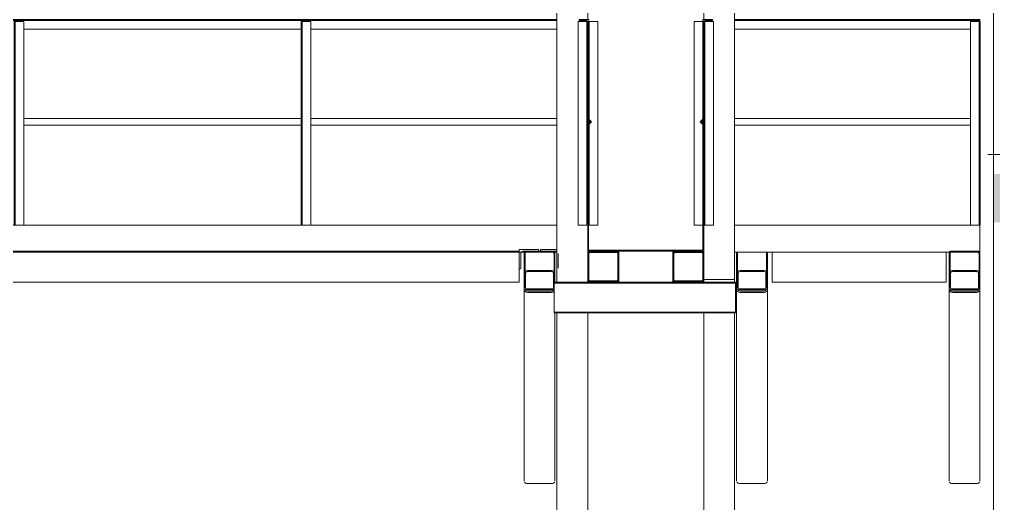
# Model space of a CAD drawing. Header units: millimetres. Extents: x 51154 to 151340, y -24069 to 30962.
# Drawn here: x 99140 to 104182, y 14993 to 17500 of the extents above; entities that cross this region are included whole.
import ezdxf

# ---------------------------------------------------------------- set-up
doc = ezdxf.new("R2010")
doc.units = ezdxf.units.MM
for name, color, linetype, lineweight in [('Балясины', 7, 'Continuous', 9), ('Балясины-1', 7, 'Continuous', 18), ('Высотные отметки', 7, 'Continuous', 9), ('Каркас несущий', 7, 'Continuous', 9), ('Каркас несущий-1', 7, 'Continuous', 25), ('Ограждение', 7, 'Continuous', 9), ('Перекрытия', 7, 'Continuous', 9), ('Поручни', 7, 'Continuous', 9), ('Стены', 7, 'Continuous', 9), ('Структура _1_', 7, 'Continuous', 18), ('Штриховка разреза-2', 7, 'Continuous', 9)]:
    doc.layers.add(name, color=color, linetype=linetype, lineweight=lineweight)

# ---------------------------------------------------------------- blocks, each defined once
blk = doc.blocks.new('Швеллеры стальные гнутые равнополочные  ГОСТ 8278-83_Гн_ - Гн160x80x5-608658-Разрез 1-1')
at = {"layer": 'Каркас несущий'}
for p, q in [((101921.6, 16300), (101921.6, 16140)), ((101921.6, 16140), (101921.6, 16300)), ((102081.6, 16140), (102081.6, 16300)), ((102081.6, 16300), (102081.6, 16140)), ((101921.6, 15980), (101921.6, 14500)), ((101921.6, 14500), (101921.6, 15980)), ((102081.6, 14500), (102081.6, 15980)), ((102081.6, 15980), (102081.6, 14500))]:
    blk.add_line(p, q, dxfattribs=at)
blk = doc.blocks.new('Швеллеры стальные гнутые равнополочные  ГОСТ 8278-83_Гн_ - Гн160x80x5-608659-Разрез 1-1')
at = {"layer": 'Каркас несущий'}
for p, q in [((102681.6, 16300), (102681.6, 16140)), ((102681.6, 16140), (102681.6, 16300)), ((102841.6, 16140), (102841.6, 16300)), ((102841.6, 16300), (102841.6, 16140)), ((102681.6, 15980), (102681.6, 14500)), ((102681.6, 14500), (102681.6, 15980)), ((102841.6, 14500), (102841.6, 15980)), ((102841.6, 15980), (102841.6, 14500))]:
    blk.add_line(p, q, dxfattribs=at)
blk = doc.blocks.new('Швеллеры стальные гнутые равнополочные  ГОСТ 8278-83_Гн_ - Гн200x80x5-V11-Разрез 1-1')
at = {"layer": 'Каркас несущий'}
for p, q in [((82151.6, 10493), (82151.6, 10307)), ((82156.6, 10312), (82156.6, 10488)), ((82231.6, 10500), (82158.6, 10500)), ((82163.6, 10495), (82231.6, 10495)), ((82231.6, 10495), (82231.6, 10500)), ((82158.6, 10300), (82231.6, 10300)), ((82231.6, 10305), (82163.6, 10305)), ((82231.6, 10300), (82231.6, 10305))]:
    blk.add_line(p, q, dxfattribs=at)
for centre, start, end in [((82158.6, 10493), 90, 180), ((82163.6, 10488), 90, 180), ((82158.6, 10307), 180, 270), ((82163.6, 10312), 180, 270)]:
    blk.add_arc(centre, 7, start, end, dxfattribs=at)
blk = doc.blocks.new('Швеллеры стальные гнутые равнополочные  ГОСТ 8278-83_Гн_ - Гн200x80x5-565226-Разрез 1-1')
at = {"layer": 'Каркас несущий'}
for p, q in [((82231.6, 10500), (82231.6, 10495)), ((82304.6, 10500), (82231.6, 10500)), ((82231.6, 10495), (82299.6, 10495)), ((82306.6, 10488), (82306.6, 10312)), ((82311.6, 10307), (82311.6, 10493)), ((82299.6, 10305), (82231.6, 10305)), ((82231.6, 10305), (82231.6, 10300)), ((82231.6, 10300), (82304.6, 10300))]:
    blk.add_line(p, q, dxfattribs=at)
for centre, start, end in [((82299.6, 10488), 0, 90), ((82304.6, 10493), 0, 90), ((82299.6, 10312), 270, 0), ((82304.6, 10307), 270, 0)]:
    blk.add_arc(centre, 7, start, end, dxfattribs=at)
blk = doc.blocks.new('Профили стальные гнутые замкнутые сварные квадратные ГОСТ  30245-2003 - 160x160x8-V25-Разрез 1-1')
at = {"layer": 'Каркас несущий'}
for p, q in [((92101.6, 13187.3), (92101.6, 13099.6)), ((92109.6, 13106.7), (92109.6, 13187.3)), ((92243.6, 13200), (92119.6, 13200)), ((92119.6, 13194.3), (92243.6, 13194.3)), ((92253.6, 13187.3), (92253.6, 13106.7)), ((92261.6, 13099.6), (92261.6, 13187.3)), ((92101.6, 13099.6), (92101.6, 12109.6)), ((92243.6, 13092.5), (92119.6, 13092.5)), ((92119.6, 13086.9), (92243.6, 13086.9)), ((92261.6, 12109.6), (92261.6, 13099.6)), ((92243.6, 12096.9), (92119.6, 12096.9))]:
    blk.add_line(p, q, dxfattribs=at)
for centre, major_axis, start_param, end_param in [((92119.6, 13187.3), (18, 0), 1.570796, 2.356194), ((92119.6, 13187.3), (10, 0), 1.570796, 3.141593), ((92243.6, 13187.3), (18, 0), 0.785398, 1.570796), ((92243.6, 13187.3), (10, 0), 0, 1.570796), ((92119.6, 13099.6), (18, 0), 3.141593, 4.712389), ((92119.6, 13099.6), (10, 0), 3.141593, 4.712389), ((92243.6, 13099.6), (10, 0), 4.712389, 6.283185), ((92243.6, 13099.6), (18, 0), 4.712389, 6.283185), ((92119.6, 12109.6), (18, 0), 3.549774, 4.712389), ((92243.6, 12109.6), (18, 0), 4.712389, 5.875004)]:
    blk.add_ellipse(centre, major_axis=major_axis, ratio=0.707107, start_param=start_param, end_param=end_param, dxfattribs=at)
blk = doc.blocks.new('Швеллеры стальные гнутые равнополочные  ГОСТ 8278-83_Гн_ - Гн160x80x5-598403-Разрез 1-1')
at = {"layer": 'Каркас несущий'}
for p, q in [((103036.6, 16147), (103036.6, 16293)), ((103036.6, 16292.9), (103036.6, 16288)), ((103936.6, 16293), (103936.6, 16147)), ((103936.6, 16288), (103936.6, 16292.9)), ((103036.6, 16152), (103036.6, 16147.1)), ((103036.6, 16140), (103036.6, 16147)), ((103036.6, 16140), (103936.6, 16140)), ((103936.6, 16140), (103036.6, 16140)), ((103936.6, 16147.1), (103936.6, 16152)), ((103936.6, 16147), (103936.6, 16140))]:
    blk.add_line(p, q, dxfattribs=at)
blk = doc.blocks.new('Ограждение - 50х5-V15-Разрез 1-1')
at = {"layer": 'Балясины'}
for p, q in [((100551.7, 11690.2), (100548.5, 11690.2)), ((100548.5, 11690.2), (100548.5, 10635)), ((100553.5, 11690.2), (100551.7, 11690.2)), ((100553.5, 11690.2), (100553.5, 10635)), ((100559, 11690.2), (100553.5, 11690.2)), ((100596.7, 11690.2), (100559, 11690.2)), ((100598.5, 11690.2), (100596.7, 11690.2)), ((100598.5, 11690.2), (100598.5, 10635)), ((100598.5, 11690.2), (100598.5, 10635)), ((100548.5, 10635), (100551.7, 10635)), ((100551.7, 10635), (100553.5, 10635)), ((100553.5, 10635), (100559, 10635)), ((100559, 10635), (100596.7, 10635)), ((100596.7, 10635), (100598.5, 10635))]:
    blk.add_line(p, q, dxfattribs=at)
blk = doc.blocks.new('Ограждение - 50х5-V30-Разрез 1-1')
at = {"layer": 'Балясины'}
for p, q in [((102083.1, 17451.6), (102083.1, 16987.5)), ((102088.1, 17490.2), (102087.2, 17490.2)), ((102088.1, 17490.2), (102088.1, 16982.5)), ((102093.6, 17490.2), (102088.1, 17490.2)), ((102131.3, 17490.2), (102093.6, 17490.2)), ((102133.1, 17490.2), (102131.3, 17490.2)), ((102133.1, 17490.2), (102133.1, 16435)), ((102133.1, 17490.2), (102133.1, 16435)), ((102083.1, 16983.2), (102083.1, 16956.4)), ((102083.1, 16952.1), (102083.1, 16435)), ((102088.1, 16978.2), (102088.1, 16961.4)), ((102088.1, 16957.1), (102088.1, 16435)), ((102083.1, 16435), (102086.3, 16435)), ((102086.3, 16435), (102088.1, 16435)), ((102088.1, 16435), (102093.6, 16435)), ((102093.6, 16435), (102131.3, 16435)), ((102131.3, 16435), (102133.1, 16435))]:
    blk.add_line(p, q, dxfattribs=at)
blk = doc.blocks.new('Ограждение - Ограждение-593931-Разрез 1-1')
at = {"layer": 'Поручни'}
for p, q in [((82771.6, 17500.1), (101921.6, 17500.1)), ((82786.6, 17495.1), (101921.6, 17495.1)), ((99160.3, 17450.1), (100597.6, 17450.1)), ((99160.3, 17450.1), (100597.6, 17450.1)), ((100645.8, 17450.1), (101922.1, 17450.1)), ((100645.8, 17450.1), (101922.1, 17450.1)), ((99160.3, 16987.5), (100597.6, 16987.5)), ((99160.3, 16952.1), (100597.6, 16952.1)), ((100600.8, 16987.5), (100604.2, 16987.5)), ((100600.8, 16952.1), (100604.2, 16952.1)), ((100645.8, 16987.5), (101921.9, 16987.5)), ((100645.8, 16952.1), (101921.9, 16952.1)), ((102083.1, 16983.2), (102083.1, 16972.3)), ((102083.1, 16967.3), (102083.1, 16956.4)), ((82771.6, 16435), (101921.8, 16435)), ((98560.8, 16295), (101921.6, 16295))]:
    blk.add_line(p, q, dxfattribs=at)
for name, p in [('Ограждение - 50х5-V15-Разрез 1-1', (-1436.4, 5800)), ('Ограждение - 50х5-V15-Разрез 1-1', (49.1, 5800)), ('Ограждение - 50х5-V30-Разрез 1-1', (0, 0))]:
    blk.add_blockref(name, p)
blk = doc.blocks.new('Швеллеры стальные гнутые равнополочные  ГОСТ 8278-83_Гн_ - Гн160x80x5-597878-Разрез 1-1')
at = {"layer": 'Каркас несущий'}
for p, q in [((101726.6, 16300), (98591.6, 16300)), ((98591.6, 16147), (98591.6, 16293)), ((98591.6, 16292.9), (98591.6, 16288)), ((101726.6, 16293), (101726.6, 16147)), ((101726.6, 16288), (101726.6, 16292.9)), ((98591.6, 16152), (98591.6, 16147.1)), ((98591.6, 16140), (98591.6, 16147)), ((98591.6, 16140), (101726.6, 16140)), ((101726.6, 16140), (98591.6, 16140)), ((101726.6, 16147.1), (101726.6, 16152)), ((101726.6, 16147), (101726.6, 16140))]:
    blk.add_line(p, q, dxfattribs=at)
blk = doc.blocks.new('Ограждение - 50х5-V13-Разрез 1-1')
at = {"layer": 'Балясины'}
blk.add_line((102681.6, 11690.2), (102681.6, 10635), dxfattribs=at)
blk = doc.blocks.new('Ограждение - 50х5-V33-Разрез 1-1')
at = {"layer": 'Балясины-1'}
for p, q in [((102081.6, 17490.2), (102076.6, 17490.2)), ((102076.6, 17490.2), (102076.6, 16435)), ((102081.6, 16435), (102081.6, 17490.2)), ((102076.6, 16435), (102081.6, 16435))]:
    blk.add_line(p, q, dxfattribs=at)
blk = doc.blocks.new('Ограждение - 50х5-6021116-Разрез 1-1')
at = {"layer": 'Балясины'}
for p, q in [((74031.6, 9590.2), (74081.6, 9590.2)), ((74031.6, 9590.2), (74031.6, 8535)), ((74081.6, 9590.2), (74081.6, 8535)), ((74081.6, 8535), (74031.6, 8535))]:
    blk.add_line(p, q, dxfattribs=at)
blk = doc.blocks.new('Ограждение - Ограждение-594142-Разрез 1-1')
at = {"layer": 'Поручни'}
for p, q in [((102087.1, 17500.1), (102037.1, 17500.1)), ((102037.1, 17500.1), (102037.1, 17496.9)), ((102087.1, 17450.1), (102087.1, 17500.1)), ((102038.9, 17495.1), (102076.6, 17495.1)), ((102082.1, 17489.6), (102082.1, 17451.9)), ((102083.9, 17450.1), (102087.1, 17450.1)), ((102083.1, 16987.5), (102081.8, 16986.2)), ((102081.8, 16984.5), (102094.1, 16972.3)), ((102094.1, 16967.3), (102081.8, 16955.1)), ((102081.8, 16953.4), (102083.1, 16952.1)), ((102100.8, 16969.8), (102083.1, 16987.5)), ((102083.1, 16952.1), (102100.8, 16969.8)), ((102085.6, 16435), (102081.6, 16435)), ((102081.6, 16435), (102081.6, 16295)), ((102085.6, 16295), (102085.6, 16435)), ((102081.6, 16295), (102085.6, 16295))]:
    blk.add_line(p, q, dxfattribs=at)
for centre, radius, start, end in [((102038.9, 17496.9), 1.8, 180, 270), ((102076.6, 17489.6), 5.5, 0, 90), ((102083.9, 17451.9), 1.8, 180, 270), ((102082.7, 16985.4), 1.2, 135, 225), ((102082.7, 16954.2), 1.2, 135, 225), ((102091.6, 16969.8), 3.5, 315, 45)]:
    blk.add_arc(centre, radius, start, end, dxfattribs=at)
for name, p in [('Ограждение - 50х5-6021116-Разрез 1-1', (28000, 7900)), ('Ограждение - 50х5-6021116-Разрез 1-1', (28000, 7900)), ('Ограждение - 50х5-V33-Разрез 1-1', (0, 0))]:
    blk.add_blockref(name, p)
at = {"extrusion": (0, 0, -1), "zscale": -1}
blk.add_blockref('Ограждение - 50х5-V13-Разрез 1-1', (-204763.2, 5800), dxfattribs=at)
blk.add_blockref('Ограждение - 50х5-V13-Разрез 1-1', (-204763.2, 5800), dxfattribs=at)
blk.add_blockref('Ограждение - 50х5-V13-Разрез 1-1', (-204763.2, 5800), dxfattribs=at)
blk.add_blockref('Ограждение - 50х5-V13-Разрез 1-1', (-204763.2, 5800), dxfattribs=at)
blk.add_blockref('Ограждение - 50х5-V13-Разрез 1-1', (-204763.2, 5800), dxfattribs=at)
blk.add_blockref('Ограждение - 50х5-V13-Разрез 1-1', (-204763.2, 5800), dxfattribs=at)
blk.add_blockref('Ограждение - 50х5-V13-Разрез 1-1', (-204763.2, 5800), dxfattribs=at)
blk = doc.blocks.new('Швеллеры стальные гнутые равнополочные  ГОСТ 8278-83_Гн_ - Гн200x80x5-589179-Разрез 1-1')
at = {"layer": 'Каркас несущий'}
for p, q in [((101681.6, 13293), (101681.6, 13107)), ((101686.6, 13112), (101686.6, 13288)), ((101761.6, 13300), (101688.6, 13300)), ((101693.6, 13295), (101761.6, 13295)), ((101761.6, 13295), (101761.6, 13300)), ((101688.6, 13100), (101761.6, 13100)), ((101761.6, 13105), (101693.6, 13105)), ((101761.6, 13100), (101761.6, 13105))]:
    blk.add_line(p, q, dxfattribs=at)
for centre, start, end in [((101688.6, 13293), 90, 180), ((101693.6, 13288), 90, 180), ((101693.6, 13112), 180, 270), ((101688.6, 13107), 180, 270)]:
    blk.add_arc(centre, 7, start, end, dxfattribs=at)
blk = doc.blocks.new('Швеллеры стальные гнутые равнополочные  ГОСТ 8278-83_Гн_ - Гн200x80x5-V35-Разрез 1-1')
at = {"layer": 'Каркас несущий'}
for p, q in [((101831.6, 16300), (101831.6, 16295)), ((101904.6, 16300), (101831.6, 16300)), ((101831.6, 16295), (101899.6, 16295)), ((101906.6, 16288), (101906.6, 16112)), ((101911.6, 16140), (101911.6, 16293)), ((101899.6, 16105), (101831.6, 16105)), ((101831.6, 16105), (101831.6, 16100)), ((101831.6, 16100), (101904.6, 16100))]:
    blk.add_line(p, q, dxfattribs=at)
for centre, start, end in [((101899.6, 16288), 0, 90), ((101904.6, 16293), 0, 90), ((101899.6, 16112), 270, 0)]:
    blk.add_arc(centre, 7, start, end, dxfattribs=at)
blk = doc.blocks.new('Профили стальные гнутые замкнутые сварные квадратные ГОСТ  30245-2003 - 160x160x8-V36-Разрез 1-1')
at = {"layer": 'Каркас несущий'}
for p, q in [((101751.6, 16187.3), (101751.6, 16099.6)), ((101759.6, 16106.7), (101759.6, 16187.3)), ((101893.6, 16200), (101769.6, 16200)), ((101769.6, 16194.3), (101893.6, 16194.3)), ((101903.6, 16187.3), (101903.6, 16106.7)), ((101911.6, 16140), (101911.6, 16187.3)), ((101751.6, 16099.6), (101751.6, 15109.6)), ((101893.6, 16092.5), (101769.6, 16092.5)), ((101769.6, 16086.9), (101893.6, 16086.9)), ((101911.6, 15109.6), (101911.6, 15980)), ((101893.6, 15096.9), (101769.6, 15096.9))]:
    blk.add_line(p, q, dxfattribs=at)
for centre, major_axis, start_param, end_param in [((101769.6, 16187.3), (18, 0), 1.570796, 2.356194), ((101769.6, 16187.3), (10, 0), 1.570796, 3.141593), ((101893.6, 16187.3), (18, 0), 0.785398, 1.570796), ((101893.6, 16187.3), (10, 0), 0, 1.570796), ((101769.6, 16099.6), (18, 0), 3.141593, 4.712389), ((101769.6, 16099.6), (10, 0), 3.141593, 4.712389), ((101893.6, 16099.6), (10, 0), 4.712389, 6.283185), ((101893.6, 16099.6), (18, 0), 4.712389, 5.497787), ((101769.6, 15109.6), (18, 0), 3.549774, 4.712389), ((101893.6, 15109.6), (18, 0), 4.712389, 5.875004)]:
    blk.add_ellipse(centre, major_axis=major_axis, ratio=0.707107, start_param=start_param, end_param=end_param, dxfattribs=at)
blk = doc.blocks.new('Уголки стальные горячекатанные равнополочные ГОСТ 8509-93 - L100x8-V12-Разрез 1-1')
at = {"layer": 'Каркас несущий'}
for p, q in [((86026.6, 10508), (85926.6, 10508)), ((85926.6, 10508), (85926.6, 10408)), ((85934.6, 10412), (85934.6, 10488)), ((85946.6, 10500), (86022.6, 10500)), ((86026.6, 10504), (86026.6, 10508)), ((85926.6, 10408), (85930.6, 10408))]:
    blk.add_line(p, q, dxfattribs=at)
for centre, radius, start, end in [((85946.6, 10488), 12, 90, 180), ((86022.6, 10504), 4, 270, 0), ((85930.6, 10412), 4, 270, 0)]:
    blk.add_arc(centre, radius, start, end, dxfattribs=at)
blk = doc.blocks.new('Уголки стальные горячекатанные равнополочные ГОСТ 8509-93 - L100x8-V37-Разрез 1-1')
at = {"layer": 'Каркас несущий'}
for p, q in [((101921.7, 16308), (101836.6, 16308)), ((101836.6, 16308), (101836.6, 16304)), ((101840.6, 16300), (101916.6, 16300)), ((101928.6, 16288), (101928.6, 16212))]:
    blk.add_line(p, q, dxfattribs=at)
for centre, radius, start, end in [((101840.6, 16304), 4, 180, 270), ((101916.6, 16288), 12, 63.4835, 90)]:
    blk.add_arc(centre, radius, start, end, dxfattribs=at)
blk = doc.blocks.new('Швеллеры стальные гнутые равнополочные  ГОСТ 8278-83_Гн_ - Гн200x80x5-598550-Разрез 1-1')
at = {"layer": 'Каркас несущий'}
for p, q in [((102851.6, 16293), (102851.6, 16107)), ((102856.6, 16112), (102856.6, 16288)), ((102863.6, 16295), (102931.6, 16295)), ((102858.6, 16100), (102931.6, 16100)), ((102931.6, 16105), (102863.6, 16105)), ((102931.6, 16100), (102931.6, 16105))]:
    blk.add_line(p, q, dxfattribs=at)
for centre, start, end in [((102863.6, 16288), 90, 180), ((102858.6, 16107), 180, 270), ((102863.6, 16112), 180, 270)]:
    blk.add_arc(centre, 7, start, end, dxfattribs=at)
blk = doc.blocks.new('Швеллеры стальные гнутые равнополочные  ГОСТ 8278-83_Гн_ - Гн200x80x5-598551-Разрез 1-1')
at = {"layer": 'Каркас несущий'}
for p, q in [((102931.6, 16295), (102999.6, 16295)), ((103006.6, 16288), (103006.6, 16112)), ((103011.6, 16107), (103011.6, 16293)), ((102999.6, 16105), (102931.6, 16105)), ((102931.6, 16105), (102931.6, 16100)), ((102931.6, 16100), (103004.6, 16100))]:
    blk.add_line(p, q, dxfattribs=at)
for centre, start, end in [((102999.6, 16288), 0, 90), ((102999.6, 16112), 270, 0), ((103004.6, 16107), 270, 0)]:
    blk.add_arc(centre, 7, start, end, dxfattribs=at)
blk = doc.blocks.new('Швеллеры стальные гнутые равнополочные  ГОСТ 8278-83_Гн_ - Гн160x80x5-609082-Разрез 1-1')
at = {"layer": 'Каркас несущий'}
for p, q in [((101921.6, 22150), (101921.6, 16140)), ((101921.6, 16140), (101921.6, 22150)), ((102081.6, 22150), (102081.6, 17500.1)), ((102081.6, 16140), (102081.6, 17490.8)), ((102081.6, 17490.8), (102081.6, 16140)), ((101928.6, 15980), (101924.2, 15980)), ((102074.6, 15980), (101928.6, 15980)), ((101928.7, 15980), (101933.6, 15980)), ((102069.6, 15980), (102074.6, 15980)), ((102079.6, 15980), (102074.6, 15980))]:
    blk.add_line(p, q, dxfattribs=at)
blk = doc.blocks.new('Швеллеры стальные гнутые равнополочные  ГОСТ 8278-83_Гн_ - Гн160x80x5-609034-Разрез 1-1')
at = {"layer": 'Каркас несущий'}
for p, q in [((102681.6, 17500.1), (102681.6, 22150)), ((102841.6, 16152.7), (102841.6, 22150)), ((102841.6, 22150), (102841.6, 16152.7)), ((102681.6, 17490.8), (102681.6, 16152.7)), ((102681.6, 16152.7), (102681.6, 17490.8)), ((102688.6, 16152.7), (102681.6, 16152.7)), ((102834.6, 16152.7), (102688.6, 16152.7)), ((102841.6, 16152.7), (102834.6, 16152.7))]:
    blk.add_line(p, q, dxfattribs=at)
blk = doc.blocks.new('Швеллеры стальные гнутые равнополочные  ГОСТ 8278-83_Гн_ - Гн160x80x5-583658-Разрез 1-1')
at = {"layer": 'Каркас несущий'}
for p, q in [((101906.8, 10335), (101906.8, 10340)), ((102846.8, 10340), (101906.8, 10340)), ((101906.8, 10337.9), (101906.8, 10333)), ((102846.8, 10340), (102846.8, 10335)), ((102846.8, 10333), (102846.8, 10337.9)), ((101906.8, 10328), (101906.8, 10335)), ((101906.8, 10335), (102846.8, 10335)), ((101906.8, 10192), (101906.8, 10328)), ((102846.8, 10335), (102846.8, 10328)), ((102846.8, 10328), (102846.8, 10192)), ((101906.8, 10185), (101906.8, 10192)), ((101906.8, 10187), (101906.8, 10182.1)), ((102846.8, 10192), (102846.8, 10185)), ((102846.8, 10182.1), (102846.8, 10187)), ((101906.8, 10180), (101906.8, 10185)), ((102846.8, 10185), (101906.8, 10185)), ((101906.8, 10180), (102846.8, 10180)), ((102846.8, 10185), (102846.8, 10180))]:
    blk.add_line(p, q, dxfattribs=at)
blk = doc.blocks.new('Швеллеры стальные гнутые равнополочные  ГОСТ 8278-83_Гн_ - Гн160x80x5-600944-Разрез 1-1')
at = {"layer": 'Каркас несущий-1'}
for p, q in [((102081.6, 16293), (102081.6, 16147)), ((102086.6, 16152), (102086.6, 16288)), ((102161.6, 16300), (102088.6, 16300)), ((102093.6, 16295), (102161.6, 16295)), ((102161.6, 16295), (102161.6, 16300)), ((102088.6, 16140), (102161.6, 16140)), ((102161.6, 16145), (102093.6, 16145)), ((102161.6, 16140), (102161.6, 16145))]:
    blk.add_line(p, q, dxfattribs=at)
for centre, start, end in [((102088.6, 16293), 90, 180), ((102093.6, 16288), 90, 180), ((102088.6, 16147), 180, 270), ((102093.6, 16152), 180, 270)]:
    blk.add_arc(centre, 7, start, end, dxfattribs=at)
blk = doc.blocks.new('Швеллеры стальные гнутые равнополочные  ГОСТ 8278-83_Гн_ - Гн160x80x5-600901-Разрез 1-1')
at = {"layer": 'Каркас несущий-1'}
for p, q in [((102601.6, 16300), (102601.6, 16295)), ((102674.6, 16300), (102601.6, 16300)), ((102601.6, 16295), (102669.6, 16295)), ((102676.6, 16288), (102676.6, 16152)), ((102681.6, 16147), (102681.6, 16293)), ((102669.6, 16145), (102601.6, 16145)), ((102601.6, 16145), (102601.6, 16140)), ((102601.6, 16140), (102674.6, 16140))]:
    blk.add_line(p, q, dxfattribs=at)
for centre, start, end in [((102669.6, 16288), 0, 90), ((102674.6, 16293), 360, 90), ((102669.6, 16152), 270, 0), ((102674.6, 16147), 270, 0)]:
    blk.add_arc(centre, 7, start, end, dxfattribs=at)
blk = doc.blocks.new('Ограждение - 50х5-V38-Разрез 1-1')
at = {"layer": 'Балясины'}
for p, q in [((102631.6, 17490.2), (102631.6, 16435)), ((102631.6, 17490.2), (102633.4, 17490.2)), ((102631.6, 17490.2), (102631.6, 16435)), ((102633.4, 17490.2), (102671.1, 17490.2)), ((102671.1, 17490.2), (102675.9, 17490.2)), ((102676.6, 17450.3), (102676.6, 16983.9)), ((102681.6, 17490.2), (102681.6, 16435)), ((102676.6, 16979.7), (102676.6, 16959.9)), ((102676.6, 16955.7), (102676.6, 16435)), ((102633.4, 16435), (102631.6, 16435)), ((102671.1, 16435), (102633.4, 16435)), ((102676.6, 16435), (102671.1, 16435)), ((102677.5, 16435), (102676.6, 16435)), ((102681.6, 16435), (102678.4, 16435))]:
    blk.add_line(p, q, dxfattribs=at)
blk = doc.blocks.new('Ограждение - 50х5-V14-Разрез 1-1')
at = {"layer": 'Балясины'}
blk.add_line((102081.6, 11690.2), (102081.6, 10635), dxfattribs=at)
blk = doc.blocks.new('Ограждение - 50х5-V28-Разрез 1-1')
at = {"layer": 'Балясины'}
for p, q in [((82781.6, 14490.2), (82784.8, 14490.2)), ((82781.6, 14490.2), (82781.6, 13435)), ((82786.6, 13435), (82786.6, 14490.2)), ((82792.1, 14490.2), (82829.8, 14490.2)), ((82831.6, 13435), (82831.6, 14490.2)), ((82831.6, 14490.2), (82831.6, 13435)), ((82784.8, 13435), (82781.6, 13435)), ((82829.8, 13435), (82792.1, 13435))]:
    blk.add_line(p, q, dxfattribs=at)
blk = doc.blocks.new('Ограждение - 50х5-V16-Разрез 1-1')
at = {"layer": 'Балясины'}
for p, q in [((102031.6, 10635), (102031.6, 11690.2)), ((102033.4, 11690.2), (102031.6, 11690.2)), ((102031.6, 11690.2), (102031.6, 10635)), ((102071.1, 11690.2), (102033.4, 11690.2)), ((102076.6, 11690.2), (102071.1, 11690.2)), ((102076.6, 10635), (102076.6, 11690.2)), ((102078.4, 11690.2), (102076.6, 11690.2)), ((102081.6, 11690.2), (102078.4, 11690.2)), ((102081.6, 11690.2), (102081.6, 10635)), ((102031.6, 10635), (102033.4, 10635)), ((102033.4, 10635), (102071.1, 10635)), ((102071.1, 10635), (102076.6, 10635)), ((102076.6, 10635), (102078.4, 10635)), ((102078.4, 10635), (102081.6, 10635))]:
    blk.add_line(p, q, dxfattribs=at)
blk = doc.blocks.new('Ограждение - Ограждение-601864-Разрез 1-1')
at = {"layer": 'Поручни'}
for p, q in [((102726.1, 17500.1), (102676.1, 17500.1)), ((102676.1, 17500.1), (102676.1, 17450.1)), ((102726.1, 17496.9), (102726.1, 17500.1)), ((102841.4, 17500.1), (104111.6, 17500.1)), ((104111.6, 17500.1), (104111.6, 17496.9)), ((104111.6, 17496.9), (104111.6, 17495.1)), ((102676.1, 17450.1), (102679.3, 17450.1)), ((102681.1, 17451.9), (102681.1, 17489.6)), ((102686.6, 17495.1), (102724.3, 17495.1)), ((102841.4, 17495.1), (104111.6, 17495.1)), ((102841.4, 17450.1), (104063.4, 17450.1)), ((102841.4, 17450.1), (104063.4, 17450.1)), ((104111.6, 17495.1), (104111.6, 17489.6)), ((104111.6, 17489.6), (104111.6, 17451.9)), ((102680.2, 16987.5), (102662.5, 16969.8)), ((102662.5, 16969.8), (102680.2, 16952.1)), ((102669.2, 16972.3), (102681.4, 16984.5)), ((102681.4, 16955.1), (102669.2, 16967.3)), ((102678.4, 16981.5), (102675, 16978.1)), ((102675, 16961.5), (102678.4, 16958.1)), ((102681.4, 16986.2), (102680.2, 16987.5)), ((102680.2, 16952.1), (102681.4, 16953.4)), ((102841.4, 16987.5), (104063.4, 16987.5)), ((102841.4, 16952.1), (104063.4, 16952.1)), ((104105, 16987.5), (104108.4, 16987.5)), ((104105, 16952.1), (104108.4, 16952.1)), ((104111.6, 16984.5), (104111.6, 16972.3)), ((104111.6, 16967.3), (104111.6, 16955.1)), ((102681.6, 16435), (102677.6, 16435)), ((102677.6, 16435), (102677.6, 16295)), ((102681.6, 16295), (102681.6, 16435)), ((102681.6, 16435), (102681.6, 16295)), ((102841.4, 16435), (104111.6, 16435)), ((104111.6, 16435), (104111.6, 16295)), ((102677.6, 16295), (102681.6, 16295)), ((102841.6, 16295), (104111.6, 16295))]:
    blk.add_line(p, q, dxfattribs=at)
for centre, radius, start, end in [((102724.3, 17496.9), 1.8, 270, 0), ((102679.3, 17451.9), 1.8, 270, 0), ((102686.6, 17489.6), 5.5, 90, 180), ((102671.7, 16969.8), 3.5, 135, 225), ((102680.6, 16985.4), 1.2, 315, 45), ((102680.6, 16954.2), 1.2, 315, 45)]:
    blk.add_arc(centre, radius, start, end, dxfattribs=at)
for name, p in [('Ограждение - 50х5-V38-Разрез 1-1', (0, 0)), ('Ограждение - 50х5-V28-Разрез 1-1', (19900, 3000))]:
    blk.add_blockref(name, p)
at = {"extrusion": (0, 0, -1), "zscale": -1}
for name, p in [('Ограждение - 50х5-V14-Разрез 1-1', (-204763.2, 5800)), ('Ограждение - 50х5-V14-Разрез 1-1', (-204763.2, 5800)), ('Ограждение - 50х5-V14-Разрез 1-1', (-204763.2, 5800)), ('Ограждение - 50х5-V14-Разрез 1-1', (-204763.2, 5800)), ('Ограждение - 50х5-V14-Разрез 1-1', (-204763.2, 5800)), ('Ограждение - 50х5-V14-Разрез 1-1', (-204763.2, 5800)), ('Ограждение - 50х5-V16-Разрез 1-1', (-204763.2, 5800)), ('Ограждение - 50х5-V15-Разрез 1-1', (-204660.2, 5800))]:
    blk.add_blockref(name, p, dxfattribs=at)
blk = doc.blocks.new('Высотные отметки - Высотная отметка - Стрелка-4455449-Разрез 1-1')
at = {"layer": 'Высотные отметки'}
blk.add_hatch(color=256, dxfattribs=at).paths.add_polyline_path([(148754.2, 732.8), (148287, 265.7), (147819.8, 732.8), (147687, 600), (148287, 0), (148887, 600)], flags=0)
for p, q in [((148287, 1200), (151287, 1200)), ((148287, 0), (148287, 1200)), ((147687, 600), (147819.8, 732.8)), ((147819.8, 732.8), (148287, 265.7)), ((148287, 265.7), (148754.2, 732.8)), ((148754.2, 732.8), (148887, 600)), ((148287, 0), (147687, 600)), ((148887, 600), (148287, 0)), ((147191.4, 0), (148583.7, 0))]:
    blk.add_line(p, q, dxfattribs=at)

msp = doc.modelspace()

# ---------------------------------------------------------------- hatches: boundary and pattern name
at = {"layer": 'Штриховка разреза-2'}
h = msp.add_hatch(dxfattribs=at)
h.set_pattern_fill('FP_2', color=256, style=0, pattern_type=2)
h.set_pattern_definition([(45, (99498.54, 6475), (-424.264, 424.264), [600, -100, 20, -100]), (45, (99498.54, 6899), (-424.264, 424.264), [])])
h.paths.add_polyline_path([(57031.6, 16450), (57336.6, 16450), (57336.6, 16700), (57031.6, 16700), (57031.6, 16519)], flags=0)
h.paths.add_polyline_path([(71767.4, 16450), (82081.6, 16450), (82081.6, 16700), (71731.6, 16700), (71731.6, 16450)], flags=0)
h.paths.add_polyline_path([(129081.6, 16450), (129081.6, 16700), (104181.6, 16700), (104181.6, 16450), (129027.3, 16450)], flags=0)

# ---------------------------------------------------------------- linework, layer by layer
at = {"layer": 'Перекрытия'}
msp.add_line((104181.6, 16700), (104181.6, 16450), dxfattribs=at)
at = {"layer": 'Стены'}
for p, q in [((104181.6, 12500), (104181.6, 27592.2)), ((104181.6, 16810), (104181.6, 18900)), ((104181.6, 16800), (104181.6, 16810)), ((104181.6, 12500), (104181.6, 16450))]:
    msp.add_line(p, q, dxfattribs=at)
at = {"layer": 'Структура _1_'}
for p, q in [((104181.6, 16700), (104181.6, 16450)), ((102681.6, 16305), (102081.6, 16305)), ((102081.6, 16305), (102081.6, 16300)), ((102081.6, 16300), (102681.6, 16300)), ((102681.6, 16300), (102681.6, 16305))]:
    msp.add_line(p, q, dxfattribs=at)

# ---------------------------------------------------------------- block references
at = {"layer": 'Высотные отметки'}
msp.add_blockref('Высотные отметки - Высотная отметка - Стрелка-4455449-Разрез 1-1', (-43040, 16800), dxfattribs=at)
at = {"layer": 'Каркас несущий'}
for name, p in [('Швеллеры стальные гнутые равнополочные  ГОСТ 8278-83_Гн_ - Гн160x80x5-609082-Разрез 1-1', (0, 0)), ('Швеллеры стальные гнутые равнополочные  ГОСТ 8278-83_Гн_ - Гн160x80x5-609034-Разрез 1-1', (0, 0)), ('Швеллеры стальные гнутые равнополочные  ГОСТ 8278-83_Гн_ - Гн160x80x5-597878-Разрез 1-1', (0, 0)), ('Уголки стальные горячекатанные равнополочные ГОСТ 8509-93 - L100x8-V12-Разрез 1-1', (15800, 5800)), ('Швеллеры стальные гнутые равнополочные  ГОСТ 8278-83_Гн_ - Гн200x80x5-589179-Разрез 1-1', (70, 3000)), ('Швеллеры стальные гнутые равнополочные  ГОСТ 8278-83_Гн_ - Гн200x80x5-V35-Разрез 1-1', (0, 0)), ('Уголки стальные горячекатанные равнополочные ГОСТ 8509-93 - L100x8-V37-Разрез 1-1', (0, 0)), ('Швеллеры стальные гнутые равнополочные  ГОСТ 8278-83_Гн_ - Гн160x80x5-608658-Разрез 1-1', (0, 0)), ('Швеллеры стальные гнутые равнополочные  ГОСТ 8278-83_Гн_ - Гн160x80x5-600944-Разрез 1-1', (0, 0)), ('Швеллеры стальные гнутые равнополочные  ГОСТ 8278-83_Гн_ - Гн160x80x5-600901-Разрез 1-1', (-440, 0)), ('Швеллеры стальные гнутые равнополочные  ГОСТ 8278-83_Гн_ - Гн160x80x5-600944-Разрез 1-1', (440, 0)), ('Швеллеры стальные гнутые равнополочные  ГОСТ 8278-83_Гн_ - Гн160x80x5-600901-Разрез 1-1', (0, 0)), ('Швеллеры стальные гнутые равнополочные  ГОСТ 8278-83_Гн_ - Гн160x80x5-608659-Разрез 1-1', (0, 0)), ('Швеллеры стальные гнутые равнополочные  ГОСТ 8278-83_Гн_ - Гн200x80x5-598550-Разрез 1-1', (0, 0)), ('Швеллеры стальные гнутые равнополочные  ГОСТ 8278-83_Гн_ - Гн200x80x5-598551-Разрез 1-1', (0, 0)), ('Швеллеры стальные гнутые равнополочные  ГОСТ 8278-83_Гн_ - Гн160x80x5-598403-Разрез 1-1', (0, 0)), ('Швеллеры стальные гнутые равнополочные  ГОСТ 8278-83_Гн_ - Гн200x80x5-V11-Разрез 1-1', (21800, 5800)), ('Швеллеры стальные гнутые равнополочные  ГОСТ 8278-83_Гн_ - Гн200x80x5-565226-Разрез 1-1', (21800, 5800)), ('Профили стальные гнутые замкнутые сварные квадратные ГОСТ  30245-2003 - 160x160x8-V36-Разрез 1-1', (0, 0)), ('Профили стальные гнутые замкнутые сварные квадратные ГОСТ  30245-2003 - 160x160x8-V25-Разрез 1-1', (10750, 3000)), ('Профили стальные гнутые замкнутые сварные квадратные ГОСТ  30245-2003 - 160x160x8-V25-Разрез 1-1', (11850, 3000)), ('Швеллеры стальные гнутые равнополочные  ГОСТ 8278-83_Гн_ - Гн160x80x5-583658-Разрез 1-1', (0, 5800))]:
    msp.add_blockref(name, p, dxfattribs=at)
at = {"layer": 'Ограждение'}
for name in ['Ограждение - Ограждение-594142-Разрез 1-1', 'Ограждение - Ограждение-593931-Разрез 1-1', 'Ограждение - Ограждение-601864-Разрез 1-1']:
    msp.add_blockref(name, (0, 0), dxfattribs=at)

doc.saveas('drawing.dxf')
